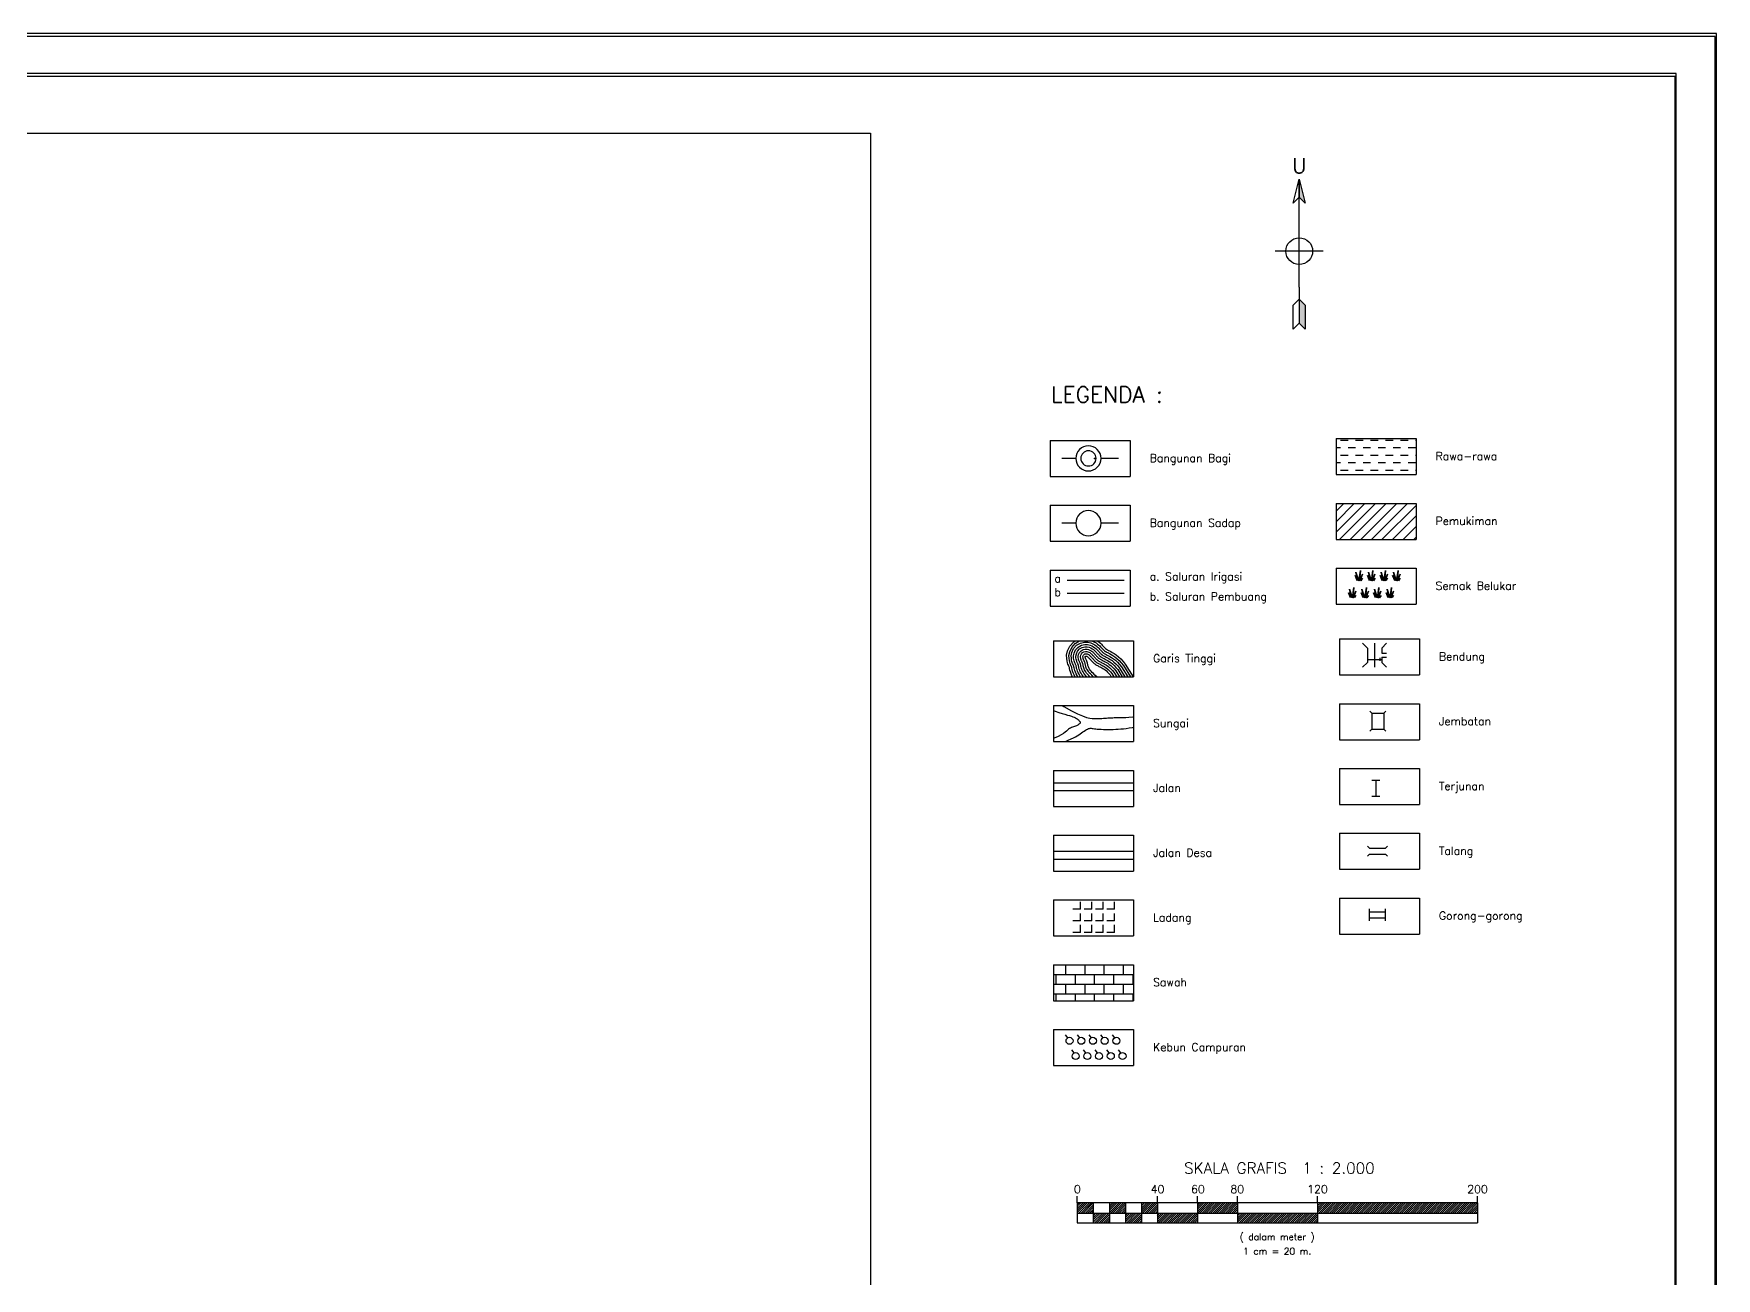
# Model space of a CAD drawing. Header units: inches. Extents: x -263 to 1419, y 105 to 1293.
# Drawn here: x 578 to 1419, y 671 to 1293 of the extents above; entities that cross this region are included whole.
import ezdxf
from ezdxf.enums import TextEntityAlignment as Align

# ---------------------------------------------------------------- set-up
doc = ezdxf.new("R2010")
doc.units = ezdxf.units.IN
doc.linetypes.add('DASHED2', pattern=[0.375, 0.25, -0.125])
for name, color, linetype in [('BANGUNAN', 7, 'Continuous'), ('GRID', 7, 'Continuous'), ('KOP', 7, 'Continuous'), ('LINE', 7, 'Continuous')]:
    doc.layers.add(name, color=color, linetype=linetype)
doc.styles.add('C10', font='complex', dxfattribs={"height": 4.167})
doc.styles.add('C6', font='complex', dxfattribs={"height": 2.499})
doc.styles.get("Standard").update_dxf_attribs({"font": 'simplex.shx'})
pattern_1 = [(45, (-1023520.5284, -392677.73786), (-0.5303300859, 0.5303300859), [])]

# ---------------------------------------------------------------- blocks, each defined once
blk = doc.blocks.new('kop')
at = {"color": 2}
blk.add_lwpolyline([(-49.29, -9.99), (790.69, -9.99), (790.69, 583.29), (-49.29, 583.29)], close=True, dxfattribs=at)
at = {"color": 6}
blk.add_lwpolyline([(0.65, 0), (780.7, 0), (780.7, 573.3), (0.65, 573.3)], close=True, dxfattribs=at)
blk = doc.blocks.new('sk2000')
at = {"layer": 'KOP', "ltscale": 0.5}
h = blk.add_hatch(dxfattribs=at)
h.set_pattern_fill('ANSI31', color=1, scale=6, style=0)
h.set_pattern_definition(pattern_1)
h.paths.add_polyline_path([(1237.67, 466.3), (1237.67, 471.5), (1229.67, 471.5), (1229.67, 466.3)])
h = blk.add_hatch(dxfattribs=at)
h.set_pattern_fill('ANSI31', color=1, scale=6, style=0)
h.set_pattern_definition(pattern_1)
h.paths.add_polyline_path([(1245.67, 461.5), (1245.67, 466.3), (1237.67, 466.3), (1237.67, 461.5)])
h.paths.add_polyline_path([(1245.67, 471.5), (1245.67, 466.3), (1253.67, 466.3), (1253.67, 471.5)])
h.paths.add_polyline_path([(1253.67, 466.3), (1253.67, 461.5), (1261.67, 461.5), (1261.67, 466.3)])
h.paths.add_polyline_path([(1269.67, 466.3), (1269.67, 471.5), (1261.67, 471.5), (1261.67, 466.3)])
h = blk.add_hatch(dxfattribs=at)
h.set_pattern_fill('ANSI31', color=1, scale=6, style=0)
h.set_pattern_definition(pattern_1)
h.paths.add_polyline_path([(1309.67, 466.3), (1309.67, 471.5), (1289.67, 471.5), (1289.67, 466.3)])
h = blk.add_hatch(dxfattribs=at)
h.set_pattern_fill('ANSI31', color=1, scale=6, style=0)
h.set_pattern_definition(pattern_1)
h.paths.add_polyline_path([(1349.67, 471.5), (1349.67, 466.3), (1429.67, 466.3), (1429.67, 471.5)])
h = blk.add_hatch(dxfattribs=at)
h.set_pattern_fill('ANSI31', color=1, scale=6, style=0)
h.set_pattern_definition(pattern_1)
h.paths.add_polyline_path([(1269.67, 466.3), (1269.67, 461.5), (1289.67, 461.5), (1289.67, 466.3)])
h = blk.add_hatch(dxfattribs=at)
h.set_pattern_fill('ANSI31', color=1, scale=6, style=0)
h.set_pattern_definition(pattern_1)
h.paths.add_polyline_path([(1349.67, 461.5), (1349.67, 466.3), (1309.67, 466.3), (1309.67, 461.5)])
at = {"layer": 'KOP', "color": 2}
for p, q in [((1229.67, 471.5), (1229.67, 474.81)), ((1429.67, 471.5), (1229.67, 471.5)), ((1269.67, 471.5), (1269.67, 474.81)), ((1289.67, 471.5), (1289.67, 474.83)), ((1309.67, 471.5), (1309.67, 474.81)), ((1349.67, 471.5), (1349.67, 474.83)), ((1429.67, 471.5), (1429.67, 474.83)), ((1229.67, 461.5), (1429.67, 461.5))]:
    blk.add_line(p, q, dxfattribs=at)
at = {"layer": 'KOP', "color": 2, "ltscale": 0.5}
for p, q in [((1229.67, 471.5), (1229.67, 461.5)), ((1237.67, 471.5), (1237.67, 461.5)), ((1245.67, 471.5), (1245.67, 461.5)), ((1253.67, 471.5), (1253.67, 461.5)), ((1261.67, 471.5), (1261.67, 461.5)), ((1269.67, 471.5), (1269.67, 461.5)), ((1289.67, 471.5), (1289.67, 461.5)), ((1309.67, 471.5), (1309.67, 461.5)), ((1349.67, 471.5), (1349.67, 461.5)), ((1429.67, 471.5), (1429.67, 461.5)), ((1229.67, 466.3), (1429.67, 466.3))]:
    blk.add_line(p, q, dxfattribs=at)
at = {"layer": 'KOP', "color": 3}
for s, height, style, p in [('SKALA GRAFIS  1 : 2.000', 5.556, 'C10', (1330.67, 486.03)), ('( dalam meter )', 3.332, 'C6', (1329.55, 452.74)), ('1 cm = 20 m.', 3.332, 'C6', (1329.55, 445.53))]:
    blk.add_text(s, height=height, dxfattribs=dict(at, style=style)).set_placement(p, align=Align.CENTER)
at = {"layer": 'KOP', "color": 3, "ltscale": 0.5}
for s, p in [('0', (1229.7, 476.25)), ('40', (1269.75, 476.25)), ('60', (1289.93, 476.25)), ('80', (1309.59, 476.25)), ('120', (1349.72, 476.25)), ('200', (1429.69, 476.25))]:
    blk.add_text(s, height=4, dxfattribs=at).set_placement(p, align=Align.CENTER)
blk = doc.blocks.new('ALANG')
at = {"color": 1}
for points in [[(-4.12, 1.58), (-4.72, 3.11), (-3.84, 1.62), (-4.44, 4.2), (-3.55, 1.58), (-3.11, 4.65), (-3.39, 1.58), (-2.5, 3.56), (-3.23, 1.58), (-2.46, 2.3), (-2.95, 1.54)], [(-0.33, 1.58), (-0.93, 3.11), (-0.04, 1.62), (-0.65, 4.2), (0.24, 1.58), (0.68, 4.65), (0.4, 1.58), (1.29, 3.56), (0.56, 1.58), (1.33, 2.3), (0.85, 1.54)], [(3.47, 1.58), (2.86, 3.11), (3.75, 1.62), (3.14, 4.2), (4.03, 1.58), (4.48, 4.65), (4.19, 1.58), (5.08, 3.56), (4.35, 1.58), (5.12, 2.3), (4.64, 1.54)], [(7.26, 1.58), (6.65, 3.11), (7.54, 1.62), (6.93, 4.2), (7.82, 1.58), (8.27, 4.65), (7.98, 1.58), (8.87, 3.56), (8.15, 1.58), (8.92, 2.3), (8.43, 1.54)], [(-6.09, -3.59), (-6.7, -2.06), (-5.81, -3.55), (-6.42, -0.97), (-5.53, -3.59), (-5.08, -0.52), (-5.37, -3.59), (-4.48, -1.61), (-5.2, -3.59), (-4.44, -2.86), (-4.92, -3.63)], [(-2.3, -3.59), (-2.91, -2.06), (-2.02, -3.55), (-2.63, -0.97), (-1.74, -3.59), (-1.29, -0.52), (-1.57, -3.59), (-0.68, -1.61), (-1.41, -3.59), (-0.64, -2.86), (-1.13, -3.63)], [(1.49, -3.59), (0.88, -2.06), (1.77, -3.55), (1.17, -0.97), (2.06, -3.59), (2.5, -0.52), (2.22, -3.59), (3.11, -1.61), (2.38, -3.59), (3.15, -2.86), (2.66, -3.63)], [(5.28, -3.59), (4.67, -2.06), (5.56, -3.55), (4.96, -0.97), (5.85, -3.59), (6.29, -0.52), (6.01, -3.59), (6.9, -1.61), (6.17, -3.59), (6.94, -2.86), (6.45, -3.63)]]:
    blk.add_lwpolyline(points, dxfattribs=at)
blk = doc.blocks.new('KebunCamp')
at = {"color": 2}
for points in [[(-6.66, 2.54), (-7.28, 3.33)], [(-3.56, 2.54), (-4.18, 3.33)], [(-0.46, 2.54), (-1.08, 3.33)], [(2.63, 2.54), (2.01, 3.33)], [(5.73, 2.54), (5.11, 3.33)], [(-5.04, -1.51), (-5.66, -0.72)], [(-1.94, -1.51), (-2.56, -0.72)], [(1.16, -1.51), (0.54, -0.72)], [(4.26, -1.51), (3.64, -0.72)], [(7.36, -1.51), (6.74, -0.72)]]:
    blk.add_lwpolyline(points, dxfattribs=at)
for centre in [(-6.25, 1.71), (-3.15, 1.71), (-0.05, 1.71), (3.05, 1.71), (6.15, 1.71), (-4.63, -2.34), (-1.53, -2.34), (1.57, -2.34), (4.67, -2.34), (7.77, -2.34)]:
    blk.add_circle(centre, 0.924, dxfattribs=at)
blk = doc.blocks.new('LADANG')
at = {"color": 1}
for p, q in [((-4.95, 3.79), (-4.95, 6.33)), ((-1.11, 3.79), (-1.11, 6.33)), ((2.73, 3.79), (2.73, 6.33)), ((6.57, 3.79), (6.57, 6.33)), ((-4.95, 3.79), (-7.49, 3.79)), ((-4.95, -0.16), (-4.95, 2.38)), ((-1.11, 3.79), (-3.65, 3.79)), ((-1.11, -0.16), (-1.11, 2.38)), ((2.73, 3.79), (0.19, 3.79)), ((2.73, -0.16), (2.73, 2.38)), ((6.57, 3.79), (4.03, 3.79)), ((6.57, -0.16), (6.57, 2.38)), ((-4.95, -0.16), (-7.49, -0.16)), ((-4.95, -4.11), (-7.49, -4.11)), ((-4.95, -4.11), (-4.95, -1.57)), ((-1.11, -0.16), (-3.65, -0.16)), ((-1.11, -4.11), (-3.65, -4.11)), ((-1.11, -4.11), (-1.11, -1.57)), ((2.73, -0.16), (0.19, -0.16)), ((2.73, -4.11), (0.19, -4.11)), ((2.73, -4.11), (2.73, -1.57)), ((6.57, -0.16), (4.03, -0.16)), ((6.57, -4.11), (4.03, -4.11)), ((6.57, -4.11), (6.57, -1.57))]:
    blk.add_line(p, q, dxfattribs=at)
blk = doc.blocks.new('BGN8')
at = {"color": 14, "lineweight": 30}
for p, q in [((-0.0025, 0.00125), (-0.002, 0.00075)), ((-0.002, 0.00075), (0.002, 0.00075)), ((0.002, 0.00075), (0.0025, 0.00125)), ((-0.002, -0.00075), (-0.0025, -0.00125)), ((-0.002, -0.00075), (0.002, -0.00075)), ((0.002, -0.00075), (0.0025, -0.00125))]:
    blk.add_line(p, q, dxfattribs=at)
blk = doc.blocks.new('BGN5')
at = {"color": 14, "lineweight": 30}
for p, q in [((-0.002, -0.0015), (-0.002, 0.0015)), ((-0.002, 0.00075), (0.002, 0.00075)), ((0.002, -0.0015), (0.002, 0.0015)), ((-0.002, -0.00075), (0.002, -0.00075))]:
    blk.add_line(p, q, dxfattribs=at)

msp = doc.modelspace()

# ---------------------------------------------------------------- hatches: boundary and pattern name
at = {"layer": 'KOP', "linetype": 'Continuous'}
h = msp.add_hatch(dxfattribs=at)
h.set_pattern_fill('DASH', color=2, scale=150, style=0)
h.set_pattern_definition([(0, (99908.172, 20365.1533), (3.75, 3.75), [3.75, -3.75])])
h.paths.add_polyline_path([(1228.43, 1072.85), (1268.43, 1072.85), (1268.43, 1090.85), (1228.43, 1090.85)])
h = msp.add_hatch(dxfattribs=at)
h.set_pattern_fill('ANSI31', color=31, scale=150, style=0)
h.set_pattern_definition([(45, (99908.172, 20365.1533), (-2.65165043, 2.65165043), [])])
h.paths.add_polyline_path([(1228.43, 1040.45), (1268.43, 1040.45), (1268.43, 1058.45), (1228.43, 1058.45)])
h = msp.add_hatch(dxfattribs=at)
h.set_pattern_fill('AR-B816', color=2, scale=3, style=0)
h.set_pattern_definition([(0, (99766.9733, 20037.2567), (0, 4.8), []), (90, (99766.9733, 20037.2567), (-4.8, 4.8), [4.8, -4.8])])
h.paths.add_polyline_path([(1087.24, 809.77), (1127.24, 809.77), (1127.24, 827.77), (1087.24, 827.77)])

# ---------------------------------------------------------------- linework, layer by layer
at = {"color": 15, "lineweight": 30}
for p, q in [((1241.74, 988.5), (1244.09, 986.15)), ((1244.09, 986.15), (1244.09, 978.85)), ((1247.74, 988.5), (1247.74, 976.5)), ((1253.74, 988.5), (1251.39, 986.15)), ((1251.39, 986.15), (1251.39, 983.5)), ((1241.74, 976.5), (1244.09, 978.85)), ((1244.09, 980.47), (1251.39, 980.47)), ((1250.39, 981.18), (1250.39, 979.75)), ((1251.39, 983.5), (1253.74, 983.5)), ((1251.39, 981.5), (1251.39, 978.85)), ((1251.39, 981.5), (1253.74, 981.5)), ((1253.74, 976.5), (1251.39, 978.85))]:
    msp.add_line(p, q, dxfattribs=at)
at = {"color": 14, "lineweight": 30}
for p, q in [((1246.27, 953.49), (1245.27, 954.49)), ((1246.27, 953.49), (1252.27, 953.49)), ((1246.27, 953.49), (1246.27, 945.49)), ((1252.27, 953.49), (1253.27, 954.49)), ((1252.27, 953.49), (1252.27, 945.49)), ((1246.27, 945.49), (1245.27, 944.49)), ((1246.27, 945.49), (1252.27, 945.49)), ((1252.27, 945.49), (1253.27, 944.49)), ((1246.38, 919.99), (1250.38, 919.99)), ((1248.38, 919.99), (1248.38, 911.99)), ((1246.38, 911.99), (1250.38, 911.99))]:
    msp.add_line(p, q, dxfattribs=at)
at = {"layer": 'BANGUNAN', "color": 15, "linetype": 'Continuous'}
for centre, major_axis, start_param, end_param in [((1104.69, 1080.97), (-4.45, 4.45), 3.926991, 10.210176), ((1104.69, 1080.97), (2.68, 2.68), 5.497787, 11.780972), ((1104.69, 1048.57), (4.45, 4.45), 5.497787, 11.780972)]:
    msp.add_ellipse(centre, major_axis=major_axis, ratio=1, start_param=start_param, end_param=end_param, dxfattribs=at)
msp.add_point((1107.72, 1080.97), dxfattribs=at)
at = {"layer": 'GRID', "color": 55}
for p, q in [((1091.34, 1081.09), (1098.39, 1081.09)), ((1110.99, 1081.09), (1119.77, 1081.09)), ((1091.34, 1048.69), (1098.39, 1048.69)), ((1110.99, 1048.69), (1119.77, 1048.69))]:
    msp.add_line(p, q, dxfattribs=at)
at = {"layer": 'KOP', "color": 3, "linetype": 'Continuous'}
for p, q in [((1085.56, 1089.93), (1085.56, 1071.93)), ((1085.56, 1089.93), (1125.56, 1089.93)), ((1125.56, 1089.93), (1125.56, 1071.93)), ((1228.43, 1090.85), (1228.43, 1072.85)), ((1228.43, 1090.85), (1268.43, 1090.85)), ((1268.43, 1090.85), (1268.43, 1072.85)), ((1085.56, 1071.93), (1125.56, 1071.93)), ((1228.43, 1072.85), (1268.43, 1072.85)), ((1085.56, 1057.52), (1085.56, 1039.52)), ((1085.56, 1057.52), (1125.56, 1057.52)), ((1125.56, 1057.52), (1125.56, 1039.52)), ((1228.43, 1058.45), (1228.43, 1040.45)), ((1228.43, 1058.45), (1268.43, 1058.45)), ((1268.43, 1058.45), (1268.43, 1040.45)), ((1085.56, 1039.52), (1125.56, 1039.52)), ((1228.43, 1040.45), (1268.43, 1040.45)), ((1228.43, 1026.05), (1228.43, 1008.05)), ((1228.43, 1026.05), (1268.43, 1026.05)), ((1268.43, 1026.05), (1268.43, 1008.05)), ((1085.56, 1025.12), (1085.56, 1007.12)), ((1085.56, 1025.12), (1125.56, 1025.12)), ((1125.56, 1025.12), (1125.56, 1007.12)), ((1085.56, 1007.12), (1125.56, 1007.12)), ((1228.43, 1008.05), (1268.43, 1008.05)), ((1087.24, 989.78), (1127.24, 989.78)), ((1087.24, 989.78), (1087.24, 971.78)), ((1097.55, 983.62), (1098.27, 985.18)), ((1098.27, 985.18), (1099.54, 986.59)), ((1099.54, 986.59), (1101.16, 987.53)), ((1101.16, 987.53), (1102.82, 987.92)), ((1102.82, 987.92), (1104.28, 987.89)), ((1104.28, 987.89), (1105.48, 987.62)), ((1105.48, 987.62), (1106.45, 987.23)), ((1106.45, 987.23), (1107.24, 986.77)), ((1107.24, 986.77), (1107.86, 986.32)), ((1107.86, 986.32), (1108.35, 985.91)), ((1108.35, 985.91), (1108.76, 985.53)), ((1108.76, 985.53), (1109.11, 985.18)), ((1109.11, 985.18), (1109.43, 984.85)), ((1109.43, 984.85), (1109.72, 984.53)), ((1109.72, 984.53), (1109.99, 984.24)), ((1109.99, 984.24), (1110.24, 983.96)), ((1127.24, 989.78), (1127.24, 971.78)), ((1230.11, 990.71), (1270.11, 990.71)), ((1230.11, 990.71), (1230.11, 972.71)), ((1270.11, 990.71), (1270.11, 972.71)), ((1097.3, 982.22), (1097.55, 983.62)), ((1097.31, 981.15), (1097.3, 982.22)), ((1097.42, 980.34), (1097.31, 981.15)), ((1097.58, 979.71), (1097.42, 980.34)), ((1097.74, 979.21), (1097.58, 979.71)), ((1097.89, 978.79), (1097.74, 979.21)), ((1098.04, 978.43), (1097.89, 978.79)), ((1098.18, 978.12), (1098.04, 978.43)), ((1098.31, 977.85), (1098.18, 978.12)), ((1098.41, 977.64), (1098.31, 977.85)), ((1098.48, 977.48), (1098.41, 977.64)), ((1098.53, 977.38), (1098.48, 977.48)), ((1098.54, 977.35), (1098.53, 977.38)), ((1098.56, 977.25), (1098.54, 977.35)), ((1098.61, 976.94), (1098.56, 977.25)), ((1098.69, 976.49), (1098.61, 976.94)), ((1098.81, 975.92), (1098.69, 976.49)), ((1099, 975.27), (1098.81, 975.92)), ((1110.24, 983.96), (1110.47, 983.71)), ((1110.47, 983.71), (1110.67, 983.5)), ((1110.67, 983.5), (1110.85, 983.31)), ((1110.85, 983.31), (1111.02, 983.15)), ((1111.02, 983.15), (1111.16, 983.01)), ((1111.16, 983.01), (1111.28, 982.91)), ((1111.28, 982.91), (1111.38, 982.82)), ((1111.38, 982.82), (1111.47, 982.76)), ((1111.47, 982.76), (1111.58, 982.68)), ((1111.58, 982.68), (1111.74, 982.59)), ((1111.74, 982.59), (1111.97, 982.46)), ((1111.97, 982.46), (1112.27, 982.29)), ((1112.27, 982.29), (1112.64, 982.1)), ((1112.64, 982.1), (1113.08, 981.87)), ((1113.08, 981.87), (1113.58, 981.61)), ((1113.58, 981.61), (1114.15, 981.3)), ((1114.15, 981.3), (1114.82, 980.93)), ((1114.82, 980.93), (1115.61, 980.45)), ((1115.61, 980.45), (1116.5, 979.85)), ((1116.5, 979.85), (1117.44, 979.11)), ((1117.44, 979.11), (1118.4, 978.23)), ((1118.4, 978.23), (1119.36, 977.19)), ((1119.36, 977.19), (1120.27, 976.01)), ((1120.27, 976.01), (1122.94, 971.78)), ((1087.24, 971.78), (1127.24, 971.78)), ((1099.25, 974.55), (1099, 975.27)), ((1099.57, 973.8), (1099.25, 974.55)), ((1099.98, 973.02), (1099.57, 973.8)), ((1100.47, 972.25), (1099.98, 973.02)), ((1100.81, 971.78), (1100.47, 972.25)), ((1230.11, 972.71), (1270.11, 972.71)), ((1087.24, 957.38), (1087.24, 939.38)), ((1087.24, 957.38), (1127.24, 957.38)), ((1127.24, 957.38), (1127.24, 939.38)), ((1230.11, 958.31), (1230.11, 940.31)), ((1230.11, 958.31), (1270.11, 958.31)), ((1270.11, 958.31), (1270.11, 940.31)), ((1087.24, 939.38), (1127.24, 939.38)), ((1230.11, 940.31), (1270.11, 940.31)), ((1230.11, 925.91), (1230.11, 907.91)), ((1230.11, 925.91), (1270.11, 925.91)), ((1270.11, 925.91), (1270.11, 907.91)), ((1087.24, 924.98), (1087.24, 906.98)), ((1087.24, 924.98), (1127.24, 924.98)), ((1127.24, 924.98), (1127.24, 906.98)), ((1087.24, 906.98), (1127.24, 906.98)), ((1230.11, 907.91), (1270.11, 907.91)), ((1087.24, 892.57), (1087.24, 874.57)), ((1087.24, 892.57), (1127.24, 892.57)), ((1127.24, 892.57), (1127.24, 874.57)), ((1230.11, 893.5), (1230.11, 875.5)), ((1230.11, 893.5), (1270.11, 893.5)), ((1270.11, 893.5), (1270.11, 875.5)), ((1230.11, 875.5), (1270.11, 875.5)), ((1087.24, 874.57), (1127.24, 874.57)), ((1087.24, 860.17), (1087.24, 842.17)), ((1087.24, 860.17), (1127.24, 860.17)), ((1127.24, 860.17), (1127.24, 842.17)), ((1230.11, 861.1), (1230.11, 843.1)), ((1230.11, 861.1), (1270.11, 861.1)), ((1270.11, 861.1), (1270.11, 843.1)), ((1087.24, 842.17), (1127.24, 842.17)), ((1230.11, 843.1), (1270.11, 843.1)), ((1087.24, 827.77), (1087.24, 809.77)), ((1087.24, 827.77), (1127.24, 827.77)), ((1127.24, 827.77), (1127.24, 809.77)), ((1087.24, 809.77), (1127.24, 809.77)), ((1087.24, 795.36), (1087.24, 777.36)), ((1087.24, 795.36), (1127.24, 795.36)), ((1127.24, 795.36), (1127.24, 777.36)), ((1087.24, 777.36), (1127.24, 777.36))]:
    msp.add_line(p, q, dxfattribs=at)
at = {"layer": 'KOP', "color": 55, "linetype": 'Continuous'}
msp.add_line((1094.06, 1020.14), (1122.49, 1020.14), dxfattribs=at)
at = {"layer": 'KOP', "color": 15, "linetype": 'Continuous'}
msp.add_line((1094.06, 1013.51), (1122.49, 1013.51), dxfattribs=at)
at = {"layer": 'KOP', "color": 1, "linetype": 'Continuous'}
for p, q in [((1093.81, 982.52), (1094.2, 984.67)), ((1094.2, 984.67), (1095.34, 987.12)), ((1094.97, 982.42), (1095.32, 984.32)), ((1095.32, 984.32), (1096.32, 986.47)), ((1095.34, 987.12), (1097.32, 989.32)), ((1096.32, 986.47), (1098.06, 988.41)), ((1096.43, 983.97), (1097.29, 985.83)), ((1097.29, 985.83), (1098.8, 987.5)), ((1097.32, 989.32), (1098.11, 989.78)), ((1098.06, 988.41), (1100.3, 989.71)), ((1098.66, 983.26), (1099.25, 984.53)), ((1098.8, 987.5), (1100.73, 988.62)), ((1099.25, 984.53), (1100.28, 985.68)), ((1100.23, 983.89), (1101.02, 984.76)), ((1100.28, 985.68), (1101.6, 986.44)), ((1100.3, 989.71), (1100.61, 989.78)), ((1100.73, 988.62), (1102.7, 989.08)), ((1101.02, 984.76), (1102.03, 985.35)), ((1101.6, 986.44), (1102.95, 986.76)), ((1101.76, 983.85), (1102.46, 984.26)), ((1102.03, 985.35), (1103.07, 985.6)), ((1102.46, 984.26), (1103.2, 984.43)), ((1102.7, 989.08), (1104.42, 989.05)), ((1102.95, 986.76), (1104.14, 986.74)), ((1103.07, 985.6), (1104, 985.58)), ((1103.2, 984.43), (1103.86, 984.42)), ((1103.86, 984.42), (1104.43, 984.29)), ((1104, 985.58), (1104.78, 985.4)), ((1104.14, 986.74), (1105.13, 986.51)), ((1104.42, 989.05), (1105.83, 988.73)), ((1104.43, 984.29), (1104.92, 984.09)), ((1104.78, 985.4), (1105.43, 985.14)), ((1104.92, 984.09), (1105.35, 983.85)), ((1105.13, 986.51), (1105.94, 986.18)), ((1105.43, 985.14), (1105.98, 984.82)), ((1105.83, 988.73), (1106.96, 988.27)), ((1105.94, 986.18), (1106.61, 985.8)), ((1105.98, 984.82), (1106.43, 984.49)), ((1106.33, 989.78), (1107.47, 989.32)), ((1106.43, 984.49), (1106.81, 984.18)), ((1106.61, 985.8), (1107.15, 985.41)), ((1106.81, 984.18), (1107.15, 983.87)), ((1106.96, 988.27), (1107.87, 987.75)), ((1107.15, 985.41), (1107.58, 985.04)), ((1107.47, 989.32), (1108.5, 988.73)), ((1107.58, 985.04), (1107.95, 984.7)), ((1107.87, 987.75), (1108.58, 987.24)), ((1107.95, 984.7), (1108.28, 984.37)), ((1108.28, 984.37), (1108.58, 984.05)), ((1108.5, 988.73), (1109.29, 988.15)), ((1108.58, 987.24), (1109.12, 986.78)), ((1108.58, 984.05), (1108.87, 983.75)), ((1108.99, 989.78), (1109.13, 989.7)), ((1109.12, 986.78), (1109.56, 986.37)), ((1109.13, 989.7), (1110.01, 989.07)), ((1109.29, 988.15), (1109.89, 987.65)), ((1109.56, 986.37), (1109.94, 985.99)), ((1109.89, 987.65), (1110.37, 987.2)), ((1109.94, 985.99), (1110.27, 985.64)), ((1110.01, 989.07), (1110.66, 988.52)), ((1110.27, 985.64), (1110.57, 985.32)), ((1110.37, 987.2), (1110.77, 986.8)), ((1110.57, 985.32), (1110.85, 985.02)), ((1110.66, 988.52), (1111.17, 988.04)), ((1110.77, 986.8), (1111.12, 986.44)), ((1110.85, 985.02), (1111.1, 984.74)), ((1111.1, 984.74), (1111.32, 984.5)), ((1111.12, 986.44), (1111.43, 986.1)), ((1111.17, 988.04), (1111.6, 987.62)), ((1111.32, 984.5), (1111.51, 984.29)), ((1111.43, 986.1), (1111.71, 985.8)), ((1111.51, 984.29), (1111.68, 984.12)), ((1111.6, 987.62), (1111.96, 987.23)), ((1111.68, 984.12), (1111.82, 983.98)), ((1111.71, 985.8), (1111.95, 985.53)), ((1111.82, 983.98), (1111.94, 983.87)), ((1111.95, 985.53), (1112.17, 985.29)), ((1111.96, 987.23), (1112.28, 986.89)), ((1112.17, 985.29), (1112.35, 985.09)), ((1112.28, 986.89), (1112.56, 986.58)), ((1112.35, 985.09), (1112.51, 984.93)), ((1112.51, 984.93), (1112.63, 984.81)), ((1112.56, 986.58), (1112.81, 986.31)), ((1112.63, 984.81), (1112.72, 984.73)), ((1112.72, 984.73), (1112.77, 984.68)), ((1112.77, 984.68), (1112.8, 984.66)), ((1112.8, 984.66), (1112.83, 984.64)), ((1112.8, 984.66), (1112.8, 984.66)), ((1112.81, 986.31), (1113.02, 986.08)), ((1112.83, 984.64), (1112.92, 984.58)), ((1112.92, 984.58), (1113.1, 984.48)), ((1113.02, 986.08), (1113.2, 985.89)), ((1113.1, 984.48), (1113.36, 984.34)), ((1113.2, 985.89), (1113.33, 985.75)), ((1113.33, 985.75), (1113.43, 985.65)), ((1113.36, 984.34), (1113.72, 984.15)), ((1113.43, 985.65), (1113.49, 985.59)), ((1113.49, 985.59), (1113.51, 985.58)), ((1113.51, 985.58), (1113.66, 985.5)), ((1113.66, 985.5), (1113.91, 985.36)), ((1113.72, 984.15), (1114.15, 983.93)), ((1113.91, 985.36), (1114.26, 985.18)), ((1114.26, 985.18), (1114.69, 984.95)), ((1114.69, 984.95), (1115.21, 984.68)), ((1115.21, 984.68), (1115.81, 984.36)), ((1115.81, 984.36), (1116.56, 983.94)), ((1093.83, 980.87), (1093.81, 982.52)), ((1094.01, 979.67), (1093.83, 980.87)), ((1094.23, 978.77), (1094.01, 979.67)), ((1094.45, 978.07), (1094.23, 978.77)), ((1094.66, 977.51), (1094.45, 978.07)), ((1094.85, 977.05), (1094.66, 977.51)), ((1095.02, 976.67), (1094.85, 977.05)), ((1094.99, 980.97), (1094.97, 982.42)), ((1095.15, 979.89), (1094.99, 980.97)), ((1095.16, 976.37), (1095.02, 976.67)), ((1095.34, 979.08), (1095.15, 979.89)), ((1095.18, 976.32), (1095.16, 976.37)), ((1095.28, 975.81), (1095.18, 976.32)), ((1095.44, 975.08), (1095.28, 975.81)), ((1095.54, 978.45), (1095.34, 979.08)), ((1095.74, 977.94), (1095.54, 978.45)), ((1095.91, 977.51), (1095.74, 977.94)), ((1096.07, 977.15), (1095.91, 977.51)), ((1096.21, 976.86), (1096.07, 977.15)), ((1096.13, 982.32), (1096.43, 983.97)), ((1096.15, 981.06), (1096.13, 982.32)), ((1096.28, 980.11), (1096.15, 981.06)), ((1096.3, 976.67), (1096.21, 976.86)), ((1096.46, 979.4), (1096.28, 980.11)), ((1096.32, 976.55), (1096.3, 976.67)), ((1096.41, 976.03), (1096.32, 976.55)), ((1096.56, 975.36), (1096.41, 976.03)), ((1096.64, 978.83), (1096.46, 979.4)), ((1096.81, 978.36), (1096.64, 978.83)), ((1096.98, 977.97), (1096.81, 978.36)), ((1097.13, 977.63), (1096.98, 977.97)), ((1097.26, 977.36), (1097.13, 977.63)), ((1097.36, 977.15), (1097.26, 977.36)), ((1097.42, 977.01), (1097.36, 977.15)), ((1097.46, 976.74), (1097.42, 977.01)), ((1097.55, 976.26), (1097.46, 976.74)), ((1097.69, 975.64), (1097.55, 976.26)), ((1097.89, 974.92), (1097.69, 975.64)), ((1098.46, 982.12), (1098.66, 983.26)), ((1098.47, 981.24), (1098.46, 982.12)), ((1098.56, 980.56), (1098.47, 981.24)), ((1098.69, 980.03), (1098.56, 980.56)), ((1098.83, 979.59), (1098.69, 980.03)), ((1098.97, 979.22), (1098.83, 979.59)), ((1099.11, 978.89), (1098.97, 979.22)), ((1099.24, 978.6), (1099.11, 978.89)), ((1099.36, 978.35), (1099.24, 978.6)), ((1099.46, 978.14), (1099.36, 978.35)), ((1099.54, 977.97), (1099.46, 978.14)), ((1099.59, 977.84), (1099.54, 977.97)), ((1099.63, 977.74), (1099.59, 977.84)), ((1099.62, 982.03), (1099.78, 982.91)), ((1099.62, 981.33), (1099.62, 982.03)), ((1099.7, 980.78), (1099.62, 981.33)), ((1099.65, 977.69), (1099.63, 977.74)), ((1099.66, 977.67), (1099.65, 977.69)), ((1099.67, 977.61), (1099.66, 977.67)), ((1099.7, 977.44), (1099.67, 977.61)), ((1099.81, 980.34), (1099.7, 980.78)), ((1099.75, 977.14), (1099.7, 977.44)), ((1099.83, 976.72), (1099.75, 977.14)), ((1099.78, 982.91), (1100.23, 983.89)), ((1099.93, 979.97), (1099.81, 980.34)), ((1099.94, 976.21), (1099.83, 976.72)), ((1100.05, 979.64), (1099.93, 979.97)), ((1100.1, 975.61), (1099.94, 976.21)), ((1100.17, 979.35), (1100.05, 979.64)), ((1100.33, 974.97), (1100.1, 975.61)), ((1100.29, 979.08), (1100.17, 979.35)), ((1100.41, 978.84), (1100.29, 979.08)), ((1100.51, 978.63), (1100.41, 978.84)), ((1100.59, 978.45), (1100.51, 978.63)), ((1100.66, 978.3), (1100.59, 978.45)), ((1100.71, 978.17), (1100.66, 978.3)), ((1100.75, 978.07), (1100.71, 978.17)), ((1100.77, 977.99), (1100.75, 978.07)), ((1100.79, 977.93), (1100.77, 977.99)), ((1100.78, 981.93), (1100.89, 982.56)), ((1100.78, 981.42), (1100.78, 981.93)), ((1100.84, 981), (1100.78, 981.42)), ((1100.81, 977.83), (1100.79, 977.93)), ((1100.84, 977.63), (1100.81, 977.83)), ((1100.93, 980.65), (1100.84, 981)), ((1100.89, 977.34), (1100.84, 977.63)), ((1100.89, 982.56), (1101.21, 983.24)), ((1100.96, 976.95), (1100.89, 977.34)), ((1101.03, 980.35), (1100.93, 980.65)), ((1101.07, 976.49), (1100.96, 976.95)), ((1101.13, 980.07), (1101.03, 980.35)), ((1101.21, 975.96), (1101.07, 976.49)), ((1101.24, 979.81), (1101.13, 980.07)), ((1101.21, 983.24), (1101.76, 983.85)), ((1101.41, 975.39), (1101.21, 975.96)), ((1101.35, 979.56), (1101.24, 979.81)), ((1101.46, 979.33), (1101.35, 979.56)), ((1101.56, 979.12), (1101.46, 979.33)), ((1101.64, 978.93), (1101.56, 979.12)), ((1101.72, 978.76), (1101.64, 978.93)), ((1101.79, 978.6), (1101.72, 978.76)), ((1101.84, 978.45), (1101.79, 978.6)), ((1101.89, 978.32), (1101.84, 978.45)), ((1101.92, 978.2), (1101.89, 978.32)), ((1101.95, 978.04), (1101.92, 978.2)), ((1101.94, 981.83), (1102.01, 982.2)), ((1101.94, 981.51), (1101.94, 981.83)), ((1101.98, 981.22), (1101.94, 981.51)), ((1101.99, 977.82), (1101.95, 978.04)), ((1102.05, 980.97), (1101.98, 981.22)), ((1102.04, 977.53), (1101.99, 977.82)), ((1102.01, 982.2), (1102.19, 982.6)), ((1102.1, 977.18), (1102.04, 977.53)), ((1102.12, 980.73), (1102.05, 980.97)), ((1102.19, 976.77), (1102.1, 977.18)), ((1102.21, 980.49), (1102.12, 980.73)), ((1102.19, 982.6), (1102.5, 982.94)), ((1102.32, 976.31), (1102.19, 976.77)), ((1102.3, 980.27), (1102.21, 980.49)), ((1102.4, 980.04), (1102.3, 980.27)), ((1102.49, 975.82), (1102.32, 976.31)), ((1102.51, 979.83), (1102.4, 980.04)), ((1102.72, 975.3), (1102.49, 975.82)), ((1102.5, 982.94), (1102.9, 983.17)), ((1102.6, 979.62), (1102.51, 979.83)), ((1102.7, 979.42), (1102.6, 979.62)), ((1102.79, 979.22), (1102.7, 979.42)), ((1102.87, 979.02), (1102.79, 979.22)), ((1102.94, 978.83), (1102.87, 979.02)), ((1102.9, 983.17), (1103.32, 983.27)), ((1103, 978.65), (1102.94, 978.83)), ((1103.05, 978.46), (1103, 978.65)), ((1103.09, 978.26), (1103.05, 978.46)), ((1103.13, 978.01), (1103.09, 978.26)), ((1103.18, 977.73), (1103.13, 978.01)), ((1103.24, 977.41), (1103.18, 977.73)), ((1103.32, 977.05), (1103.24, 977.41)), ((1103.32, 983.27), (1103.72, 983.26)), ((1103.43, 976.66), (1103.32, 977.05)), ((1103.57, 976.24), (1103.43, 976.66)), ((1103.76, 975.8), (1103.57, 976.24)), ((1103.72, 983.26), (1104.08, 983.18)), ((1104, 975.34), (1103.76, 975.8)), ((1104.08, 983.18), (1104.41, 983.05)), ((1104.41, 983.05), (1104.72, 982.87)), ((1104.72, 982.87), (1105, 982.67)), ((1105, 982.67), (1105.27, 982.44)), ((1105.27, 982.44), (1105.53, 982.2)), ((1105.35, 983.85), (1105.72, 983.58)), ((1105.53, 982.2), (1105.79, 981.94)), ((1105.72, 983.58), (1106.04, 983.31)), ((1105.79, 981.94), (1106.05, 981.67)), ((1106.04, 983.31), (1106.34, 983.03)), ((1106.05, 981.67), (1106.31, 981.39)), ((1106.31, 981.39), (1106.56, 981.11)), ((1106.34, 983.03), (1106.62, 982.75)), ((1106.56, 981.11), (1106.81, 980.84)), ((1106.62, 982.75), (1106.89, 982.46)), ((1106.81, 980.84), (1107.06, 980.56)), ((1106.89, 982.46), (1107.16, 982.18)), ((1107.06, 980.56), (1107.31, 980.3)), ((1107.15, 983.87), (1107.45, 983.56)), ((1107.16, 982.18), (1107.42, 981.89)), ((1107.31, 980.3), (1107.55, 980.05)), ((1107.42, 981.89), (1107.67, 981.62)), ((1107.45, 983.56), (1107.74, 983.26)), ((1107.55, 980.05), (1107.79, 979.81)), ((1107.67, 981.62), (1107.91, 981.35)), ((1107.74, 983.26), (1108.01, 982.96)), ((1107.79, 979.81), (1108.04, 979.58)), ((1107.91, 981.35), (1108.15, 981.1)), ((1108.01, 982.96), (1108.28, 982.67)), ((1108.04, 979.58), (1108.29, 979.36)), ((1108.15, 981.1), (1108.38, 980.86)), ((1108.28, 982.67), (1108.53, 982.4)), ((1108.29, 979.36), (1108.54, 979.15)), ((1108.38, 980.86), (1108.6, 980.64)), ((1108.53, 982.4), (1108.76, 982.14)), ((1108.54, 979.15), (1108.8, 978.96)), ((1108.6, 980.64), (1108.82, 980.44)), ((1108.76, 982.14), (1108.99, 981.9)), ((1108.8, 978.96), (1109.08, 978.77)), ((1108.82, 980.44), (1109.04, 980.25)), ((1108.87, 983.75), (1109.13, 983.46)), ((1108.99, 981.9), (1109.2, 981.68)), ((1109.04, 980.25), (1109.25, 980.07)), ((1109.08, 978.77), (1109.38, 978.59)), ((1109.13, 983.46), (1109.38, 983.18)), ((1109.2, 981.68), (1109.4, 981.48)), ((1109.25, 980.07), (1109.47, 979.91)), ((1109.38, 983.18), (1109.62, 982.93)), ((1109.38, 978.59), (1109.72, 978.4)), ((1109.4, 981.48), (1109.6, 981.3)), ((1109.47, 979.91), (1109.71, 979.75)), ((1109.6, 981.3), (1109.78, 981.13)), ((1109.62, 982.93), (1109.83, 982.7)), ((1109.71, 979.75), (1109.97, 979.59)), ((1109.72, 978.4), (1110.08, 978.2)), ((1109.78, 981.13), (1109.96, 980.99)), ((1109.83, 982.7), (1110.03, 982.49)), ((1109.96, 980.99), (1110.14, 980.86)), ((1109.97, 979.59), (1110.28, 979.41)), ((1110.03, 982.49), (1110.21, 982.31)), ((1110.08, 978.2), (1110.48, 977.99)), ((1110.14, 980.86), (1110.33, 980.73)), ((1110.21, 982.31), (1110.38, 982.15)), ((1110.28, 979.41), (1110.63, 979.22)), ((1110.33, 980.73), (1110.56, 980.59)), ((1110.38, 982.15), (1110.53, 982.02)), ((1110.48, 977.99), (1110.92, 977.76)), ((1110.53, 982.02), (1110.67, 981.91)), ((1110.56, 980.59), (1110.84, 980.43)), ((1110.63, 979.22), (1111.02, 979.02)), ((1110.67, 981.91), (1110.8, 981.81)), ((1110.8, 981.81), (1110.95, 981.71)), ((1110.84, 980.43), (1111.18, 980.25)), ((1110.92, 977.76), (1111.4, 977.51)), ((1110.95, 981.71), (1111.15, 981.59)), ((1111.02, 979.02), (1111.46, 978.79)), ((1111.15, 981.59), (1111.41, 981.44)), ((1111.18, 980.25), (1111.56, 980.04)), ((1111.4, 977.51), (1111.92, 977.23)), ((1111.41, 981.44), (1111.72, 981.27)), ((1111.46, 978.79), (1111.94, 978.53)), ((1111.56, 980.04), (1112, 979.82)), ((1111.72, 981.27), (1112.1, 981.07)), ((1111.92, 977.23), (1112.49, 976.91)), ((1111.94, 983.87), (1112.03, 983.79)), ((1111.94, 978.53), (1112.48, 978.25)), ((1112, 979.82), (1112.49, 979.56)), ((1112.03, 983.79), (1112.09, 983.74)), ((1112.09, 983.74), (1112.14, 983.71)), ((1112.1, 981.07), (1112.54, 980.84)), ((1112.14, 983.71), (1112.2, 983.66)), ((1112.2, 983.66), (1112.33, 983.59)), ((1112.33, 983.59), (1112.53, 983.47)), ((1112.48, 978.25), (1113.07, 977.92)), ((1112.49, 979.56), (1113.03, 979.27)), ((1112.49, 976.91), (1113.11, 976.54)), ((1112.53, 983.47), (1112.82, 983.32)), ((1112.54, 980.84), (1113.03, 980.58)), ((1112.82, 983.32), (1113.18, 983.13)), ((1113.03, 980.58), (1113.59, 980.28)), ((1113.03, 979.27), (1113.65, 978.92)), ((1113.07, 977.92), (1113.74, 977.52)), ((1113.11, 976.54), (1113.76, 976.1)), ((1113.18, 983.13), (1113.61, 982.9)), ((1113.59, 980.28), (1114.24, 979.92)), ((1113.61, 982.9), (1114.12, 982.63)), ((1113.65, 978.92), (1114.36, 978.49)), ((1113.74, 977.52), (1114.45, 977.03)), ((1113.76, 976.1), (1114.44, 975.57)), ((1114.12, 982.63), (1114.7, 982.32)), ((1114.15, 983.93), (1114.66, 983.66)), ((1114.24, 979.92), (1114.99, 979.47)), ((1114.36, 978.49), (1115.13, 977.97)), ((1114.44, 975.57), (1115.12, 974.94)), ((1114.45, 977.03), (1115.19, 976.45)), ((1114.66, 983.66), (1115.26, 983.34)), ((1114.7, 982.32), (1115.4, 981.93)), ((1114.99, 979.47), (1115.81, 978.91)), ((1115.13, 977.97), (1115.94, 977.34)), ((1115.19, 976.45), (1115.94, 975.76)), ((1115.26, 983.34), (1115.98, 982.93)), ((1115.4, 981.93), (1116.24, 981.43)), ((1115.81, 978.91), (1116.69, 978.23)), ((1115.94, 977.34), (1116.76, 976.59)), ((1115.94, 975.76), (1116.69, 974.95)), ((1115.98, 982.93), (1116.86, 982.4)), ((1116.24, 981.43), (1117.18, 980.79)), ((1116.56, 983.94), (1117.49, 983.38)), ((1116.69, 978.23), (1117.58, 977.41)), ((1116.76, 976.59), (1117.58, 975.7)), ((1116.86, 982.4), (1117.86, 981.72)), ((1117.18, 980.79), (1118.19, 980)), ((1117.49, 983.38), (1118.55, 982.66)), ((1117.58, 977.41), (1118.47, 976.45)), ((1117.58, 975.7), (1118.36, 974.68)), ((1117.86, 981.72), (1118.94, 980.88)), ((1118.19, 980), (1119.22, 979.05)), ((1118.47, 976.45), (1119.31, 975.34)), ((1118.55, 982.66), (1119.69, 981.77)), ((1118.94, 980.88), (1120.05, 979.87)), ((1119.22, 979.05), (1120.25, 977.94)), ((1119.69, 981.77), (1120.87, 980.69)), ((1120.05, 979.87), (1121.13, 978.69)), ((1120.25, 977.94), (1121.22, 976.67)), ((1120.87, 980.69), (1122.02, 979.43)), ((1121.13, 978.69), (1122.17, 977.34)), ((1121.22, 976.67), (1124.31, 971.78)), ((1122.02, 979.43), (1123.12, 978)), ((1122.17, 977.34), (1125.68, 971.78)), ((1123.12, 978), (1127.06, 971.78)), ((1095.67, 974.23), (1095.44, 975.08)), ((1096.01, 973.28), (1095.67, 974.23)), ((1096.43, 972.29), (1096.01, 973.28)), ((1096.7, 971.78), (1096.43, 972.29)), ((1096.78, 974.57), (1096.56, 975.36)), ((1097.09, 973.7), (1096.78, 974.57)), ((1097.48, 972.79), (1097.09, 973.7)), ((1097.97, 971.86), (1097.48, 972.79)), ((1098.17, 974.13), (1097.89, 974.92)), ((1098.02, 971.78), (1097.97, 971.86)), ((1098.53, 973.29), (1098.17, 974.13)), ((1098.98, 972.44), (1098.53, 973.29)), ((1099.39, 971.78), (1098.98, 972.44)), ((1100.62, 974.3), (1100.33, 974.97)), ((1100.99, 973.6), (1100.62, 974.3)), ((1101.43, 972.9), (1100.99, 973.6)), ((1101.67, 974.8), (1101.41, 975.39)), ((1101.94, 972.2), (1101.43, 972.9)), ((1101.99, 974.18), (1101.67, 974.8)), ((1102.28, 971.78), (1101.94, 972.2)), ((1102.39, 973.55), (1101.99, 974.18)), ((1102.85, 972.92), (1102.39, 973.55)), ((1103, 974.76), (1102.72, 975.3)), ((1103.39, 972.26), (1102.85, 972.92)), ((1103.35, 974.2), (1103, 974.76)), ((1103.77, 973.63), (1103.35, 974.2)), ((1103.83, 971.78), (1103.39, 972.26)), ((1104.27, 973.02), (1103.77, 973.63)), ((1104.31, 974.85), (1104, 975.34)), ((1104.86, 972.37), (1104.27, 973.02)), ((1104.69, 974.34), (1104.31, 974.85)), ((1105.14, 973.78), (1104.69, 974.34)), ((1105.44, 971.78), (1104.86, 972.37)), ((1105.7, 973.17), (1105.14, 973.78)), ((1106.36, 972.5), (1105.7, 973.17)), ((1107.12, 971.78), (1106.36, 972.5)), ((1115.12, 974.94), (1115.8, 974.21)), ((1115.8, 974.21), (1116.46, 973.35)), ((1116.46, 973.35), (1117.45, 971.78)), ((1116.69, 974.95), (1117.41, 974.01)), ((1117.41, 974.01), (1118.82, 971.78)), ((1118.36, 974.68), (1120.19, 971.78)), ((1119.31, 975.34), (1121.57, 971.78))]:
    msp.add_line(p, q, dxfattribs=at)
at = {"layer": 'KOP', "color": 17, "linetype": 'Continuous'}
for p, q in [((1087.24, 954.96), (1088.11, 954.61)), ((1088.11, 954.61), (1089.93, 953.95)), ((1089.93, 953.95), (1091.53, 953.42)), ((1091.53, 953.42), (1092.94, 953)), ((1091.63, 957.38), (1092.42, 956.9)), ((1092.42, 956.9), (1096.22, 954.79)), ((1092.94, 953), (1094.17, 952.65)), ((1094.17, 952.65), (1095.23, 952.34)), ((1095.23, 952.34), (1096.15, 952.07)), ((1096.15, 952.07), (1096.94, 951.78)), ((1096.22, 954.79), (1099.31, 953.23)), ((1096.94, 951.78), (1097.61, 951.5)), ((1097.61, 951.5), (1098.18, 951.22)), ((1098.18, 951.22), (1098.66, 950.94)), ((1098.66, 950.94), (1099.06, 950.67)), ((1099.06, 950.67), (1099.39, 950.41)), ((1099.31, 953.23), (1101.79, 952.16)), ((1099.39, 950.41), (1099.67, 950.16)), ((1101.79, 952.16), (1103.77, 951.47)), ((1103.77, 951.47), (1105.35, 951.09)), ((1105.35, 951.09), (1106.64, 950.91)), ((1106.64, 950.91), (1107.75, 950.85)), ((1107.75, 950.85), (1108.77, 950.84)), ((1108.77, 950.84), (1109.72, 950.86)), ((1109.72, 950.86), (1110.6, 950.89)), ((1110.6, 950.89), (1111.43, 950.95)), ((1111.43, 950.95), (1112.21, 951.01)), ((1112.21, 951.01), (1112.95, 951.07)), ((1112.95, 951.07), (1113.66, 951.13)), ((1113.66, 951.13), (1114.34, 951.19)), ((1114.34, 951.19), (1115.01, 951.23)), ((1115.01, 951.23), (1115.66, 951.27)), ((1115.66, 951.27), (1116.3, 951.29)), ((1116.3, 951.29), (1116.91, 951.31)), ((1116.91, 951.31), (1117.52, 951.32)), ((1117.52, 951.32), (1118.11, 951.32)), ((1118.11, 951.32), (1118.68, 951.32)), ((1118.68, 951.32), (1119.25, 951.32)), ((1119.25, 951.32), (1119.81, 951.33)), ((1119.81, 951.33), (1120.43, 951.33)), ((1120.43, 951.33), (1121.18, 951.35)), ((1121.18, 951.35), (1122.13, 951.39)), ((1122.13, 951.39), (1123.35, 951.46)), ((1123.35, 951.46), (1124.92, 951.55)), ((1124.92, 951.55), (1126.9, 951.69)), ((1126.9, 951.69), (1127.24, 951.71)), ((1089.6, 941.93), (1087.58, 941.09)), ((1091.11, 942.71), (1089.6, 941.93)), ((1092.22, 943.42), (1091.11, 942.71)), ((1093.03, 944.06), (1092.22, 943.42)), ((1093.65, 944.62), (1093.03, 944.06)), ((1094.17, 945.1), (1093.65, 944.62)), ((1094.69, 945.51), (1094.17, 945.1)), ((1095.22, 945.85), (1094.69, 945.51)), ((1095.75, 946.14), (1095.22, 945.85)), ((1096.28, 946.38), (1095.75, 946.14)), ((1096.8, 946.59), (1096.28, 946.38)), ((1097.3, 946.77), (1096.8, 946.59)), ((1097.79, 946.94), (1097.3, 946.77)), ((1098.24, 947.1), (1097.79, 946.94)), ((1098.16, 941.79), (1099.03, 942.29)), ((1098.66, 947.27), (1098.24, 947.1)), ((1099.05, 947.45), (1098.66, 947.27)), ((1099.03, 942.29), (1099.82, 942.77)), ((1099.4, 947.64), (1099.05, 947.45)), ((1099.7, 947.82), (1099.4, 947.64)), ((1099.67, 950.16), (1099.91, 949.93)), ((1099.97, 948.01), (1099.7, 947.82)), ((1099.82, 942.77), (1100.56, 943.25)), ((1099.91, 949.93), (1100.11, 949.72)), ((1100.19, 948.19), (1099.97, 948.01)), ((1100.11, 949.72), (1100.28, 949.53)), ((1100.36, 948.37), (1100.19, 948.19)), ((1100.28, 949.53), (1100.42, 949.35)), ((1100.49, 948.54), (1100.36, 948.37)), ((1100.42, 949.35), (1100.52, 949.18)), ((1100.57, 948.7), (1100.49, 948.54)), ((1100.52, 949.18), (1100.58, 949.02)), ((1100.56, 943.25), (1101.26, 943.72)), ((1100.6, 948.86), (1100.57, 948.7)), ((1100.58, 949.02), (1100.6, 948.86)), ((1101.26, 943.72), (1101.92, 944.18)), ((1101.92, 944.18), (1102.55, 944.62)), ((1102.55, 944.62), (1103.15, 945.01)), ((1103.15, 945.01), (1103.71, 945.35)), ((1103.71, 945.35), (1104.23, 945.63)), ((1104.23, 945.63), (1104.72, 945.84)), ((1104.72, 945.84), (1105.18, 945.97)), ((1105.18, 945.97), (1105.62, 946.03)), ((1105.62, 946.03), (1106.07, 946.03)), ((1106.07, 946.03), (1106.55, 945.98)), ((1106.55, 945.98), (1107.08, 945.91)), ((1107.08, 945.91), (1107.67, 945.81)), ((1107.67, 945.81), (1108.34, 945.71)), ((1108.34, 945.71), (1109.13, 945.62)), ((1109.13, 945.62), (1110.03, 945.54)), ((1110.03, 945.54), (1111.04, 945.49)), ((1111.04, 945.49), (1112.14, 945.46)), ((1112.14, 945.46), (1113.31, 945.44)), ((1113.31, 945.44), (1114.54, 945.44)), ((1114.54, 945.44), (1115.79, 945.45)), ((1115.79, 945.45), (1117.06, 945.48)), ((1117.06, 945.48), (1118.33, 945.53)), ((1118.33, 945.53), (1119.58, 945.59)), ((1119.58, 945.59), (1120.84, 945.67)), ((1120.84, 945.67), (1122.15, 945.79)), ((1122.15, 945.79), (1123.55, 945.95)), ((1123.55, 945.95), (1125.07, 946.17)), ((1125.07, 946.17), (1126.75, 946.46)), ((1126.75, 946.46), (1127.24, 946.55)), ((1087.58, 941.09), (1087.24, 940.97)), ((1093.25, 939.38), (1094.59, 940)), ((1094.59, 940), (1095.99, 940.67)), ((1095.99, 940.67), (1097.16, 941.26)), ((1097.16, 941.26), (1098.16, 941.79))]:
    msp.add_line(p, q, dxfattribs=at)
at = {"layer": 'KOP', "color": 83, "linetype": 'Continuous'}
for p, q in [((1087.24, 918.72), (1127.24, 918.72)), ((1087.24, 914.82), (1127.24, 914.82))]:
    msp.add_line(p, q, dxfattribs=at)
at = {"layer": 'KOP', "color": 81, "linetype": 'DASHED2'}
for p, q in [((1087.24, 884.54), (1127.24, 884.54)), ((1087.24, 880.63), (1127.24, 880.63))]:
    msp.add_line(p, q, dxfattribs=at)
at = {"layer": 'KOP', "color": 2}
msp.add_lwpolyline([(-263.48, 105.37), (1418.52, 105.37), (1418.52, 1293.37), (-263.48, 1293.37)], close=True, dxfattribs=at)
at = {"layer": 'KOP', "color": 6}
msp.add_lwpolyline([(-163.48, 125.37), (1398.52, 125.37), (1398.52, 1273.37), (-163.48, 1273.37)], close=True, dxfattribs=at)
at = {"layer": 'KOP', "color": 6, "linetype": 'Continuous'}
msp.add_lwpolyline([(-130.53, 1243.67), (995.81, 1243.67), (995.81, 237.29), (-130.53, 237.29)], close=True, dxfattribs=at)
msp.add_lwpolyline([(-130.53, 1243.67), (995.81, 1243.67), (995.81, 237.29), (-130.53, 237.29)], close=True, dxfattribs=at)
at = {"layer": 'KOP', "color": 3, "linetype": 'Continuous'}
msp.add_lwpolyline([(1108.84, 971.78), (1107.94, 972.6), (1107.18, 973.33), (1106.54, 973.97), (1106.02, 974.54), (1105.6, 975.05), (1105.27, 975.51), (1105.01, 975.92), (1104.81, 976.3), (1104.65, 976.66), (1104.53, 977), (1104.44, 977.33), (1104.38, 977.63), (1104.32, 977.93), (1104.28, 978.2), (1104.23, 978.47), (1104.18, 978.73), (1104.11, 978.98), (1104.03, 979.22), (1103.95, 979.45), (1103.85, 979.68), (1103.75, 979.9), (1103.65, 980.11), (1103.55, 980.32), (1103.46, 980.53), (1103.37, 980.73), (1103.29, 980.92), (1103.22, 981.1), (1103.16, 981.28), (1103.12, 981.45), (1103.1, 981.6), (1103.1, 981.73), (1103.12, 981.85), (1103.17, 981.95), (1103.24, 982.03), (1103.33, 982.08), (1103.45, 982.11), (1103.58, 982.11), (1103.73, 982.07), (1103.9, 982), (1104.09, 981.9), (1104.29, 981.75), (1104.5, 981.57), (1104.73, 981.36), (1104.96, 981.13), (1105.2, 980.87), (1105.45, 980.61), (1105.7, 980.33), (1105.96, 980.05), (1106.21, 979.78), (1106.46, 979.5), (1106.72, 979.24), (1106.99, 978.97), (1107.26, 978.72), (1107.54, 978.47), (1107.83, 978.24), (1108.14, 978.01), (1108.46, 977.8), (1108.79, 977.59), (1109.15, 977.39), (1109.54, 977.18), (1109.95, 976.96), (1110.38, 976.73), (1110.86, 976.49), (1111.36, 976.21), (1111.91, 975.91), (1112.48, 975.56), (1113.08, 975.16), (1113.69, 974.68), (1114.3, 974.12), (1114.91, 973.46), (1115.51, 972.68), (1116.08, 971.78)], dxfattribs=at)
at = {"layer": 'LINE', "color": 7, "linetype": 'Continuous'}
for p, q in [((1207.04, 1208.6), (1210.04, 1220.6)), ((1210.04, 1220.6), (1213.04, 1208.6)), ((1210.04, 1220.6), (1210.04, 1211.6)), ((1210.04, 1166.6), (1210.04, 1220.6)), ((1210.04, 1211.6), (1207.04, 1208.6)), ((1213.04, 1208.6), (1210.04, 1211.6)), ((1222.04, 1184.6), (1198.04, 1184.6)), ((1207.04, 1157.6), (1210.04, 1160.6)), ((1210.04, 1166.6), (1210.04, 1148.6)), ((1210.04, 1160.6), (1213.04, 1157.6)), ((1207.04, 1145.6), (1207.04, 1157.6)), ((1213.04, 1157.6), (1213.04, 1145.6)), ((1210.04, 1148.6), (1207.04, 1145.6)), ((1213.04, 1145.6), (1210.04, 1148.6))]:
    msp.add_line(p, q, dxfattribs=at)
msp.add_circle((1210.04, 1184.6), 6.71, dxfattribs=at)
for points in [[(1213.04, 1208.6), (1210.04, 1211.6), (1210.04, 1220.6)], [(1213.04, 1145.6), (1210.04, 1148.6), (1213.04, 1157.6), (1210.04, 1160.6)]]:
    msp.add_solid(points, dxfattribs=at)

# ---------------------------------------------------------------- block references
at = {"layer": 'GRID', "color": 3}
for name, p, xscale, yscale, zscale in [('kop', (-163.48, 125.37), 2, 2, 2), ('ALANG', (1245.75, 1017.21), 1.653543306747451, 1.653543307213113, 1.653543307086614), ('BGN8', (1249.19, 884.53), 1999.999999534339, 2000.000000116415, 2000), ('LADANG', (1107.96, 849.96), 1.476377952378243, 1.476377952843904, 0.002952755905511811), ('BGN5', (1249.13, 852.68), 1999.999999534339, 2000.000000116415, 2000), ('KebunCamp', (1107.05, 786.5), 1.889763779123314, 1.889763779647183, 0.01889763779527559)]:
    msp.add_blockref(name, p, dxfattribs=dict(at, xscale=xscale, yscale=yscale, zscale=zscale))
msp.add_blockref('sk2000', (-130.53, 237.29), dxfattribs=at)

# ---------------------------------------------------------------- texts
at = {"layer": 'KOP', "color": 5, "linetype": 'Continuous'}
msp.add_text('LEGENDA :', height=8, dxfattribs=at).set_placement((1085.96, 1108.85))
at = {"layer": 'KOP', "color": 3, "linetype": 'Continuous'}
for s, p in [('Bangunan Bagi', (1135.32, 1079.16)), ('Rawa-rawa', (1278.19, 1080.09)), ('Pemukiman', (1278.19, 1047.68)), ('Bangunan Sadap', (1135.32, 1046.75)), ('a. Saluran Irigasi', (1135.32, 1019.95)), ('Semak Belukar', (1278.19, 1015.28)), ('b. Saluran Pembuang', (1135.32, 1009.95)), ('Garis Tinggi', (1137, 979.01)), ('Bendung', (1279.87, 979.94)), ('Sungai', (1137, 946.61)), ('Jembatan', (1279.87, 947.54)), ('Jalan', (1137, 914.21)), ('Terjunan', (1279.87, 915.14)), ('Jalan Desa', (1137, 881.8)), ('Talang', (1279.87, 882.73)), ('Ladang', (1137, 849.4)), ('Gorong-gorong', (1279.87, 850.33)), ('Sawah', (1137, 817)), ('Kebun Campuran', (1137, 784.59))]:
    msp.add_text(s, height=4, dxfattribs=at).set_placement(p)
at = {"layer": 'KOP', "color": 2, "linetype": 'Continuous'}
for s, p in [('a', (1087.65, 1018.94)), ('b', (1087.65, 1012.08))]:
    msp.add_text(s, height=4, dxfattribs=at).set_placement(p)
at = {"layer": 'LINE', "color": 7, "linetype": 'Continuous'}
msp.add_text('U', height=7.5, dxfattribs=at).set_placement((1210.04, 1223.6), align=Align.CENTER)

doc.saveas('drawing.dxf')
